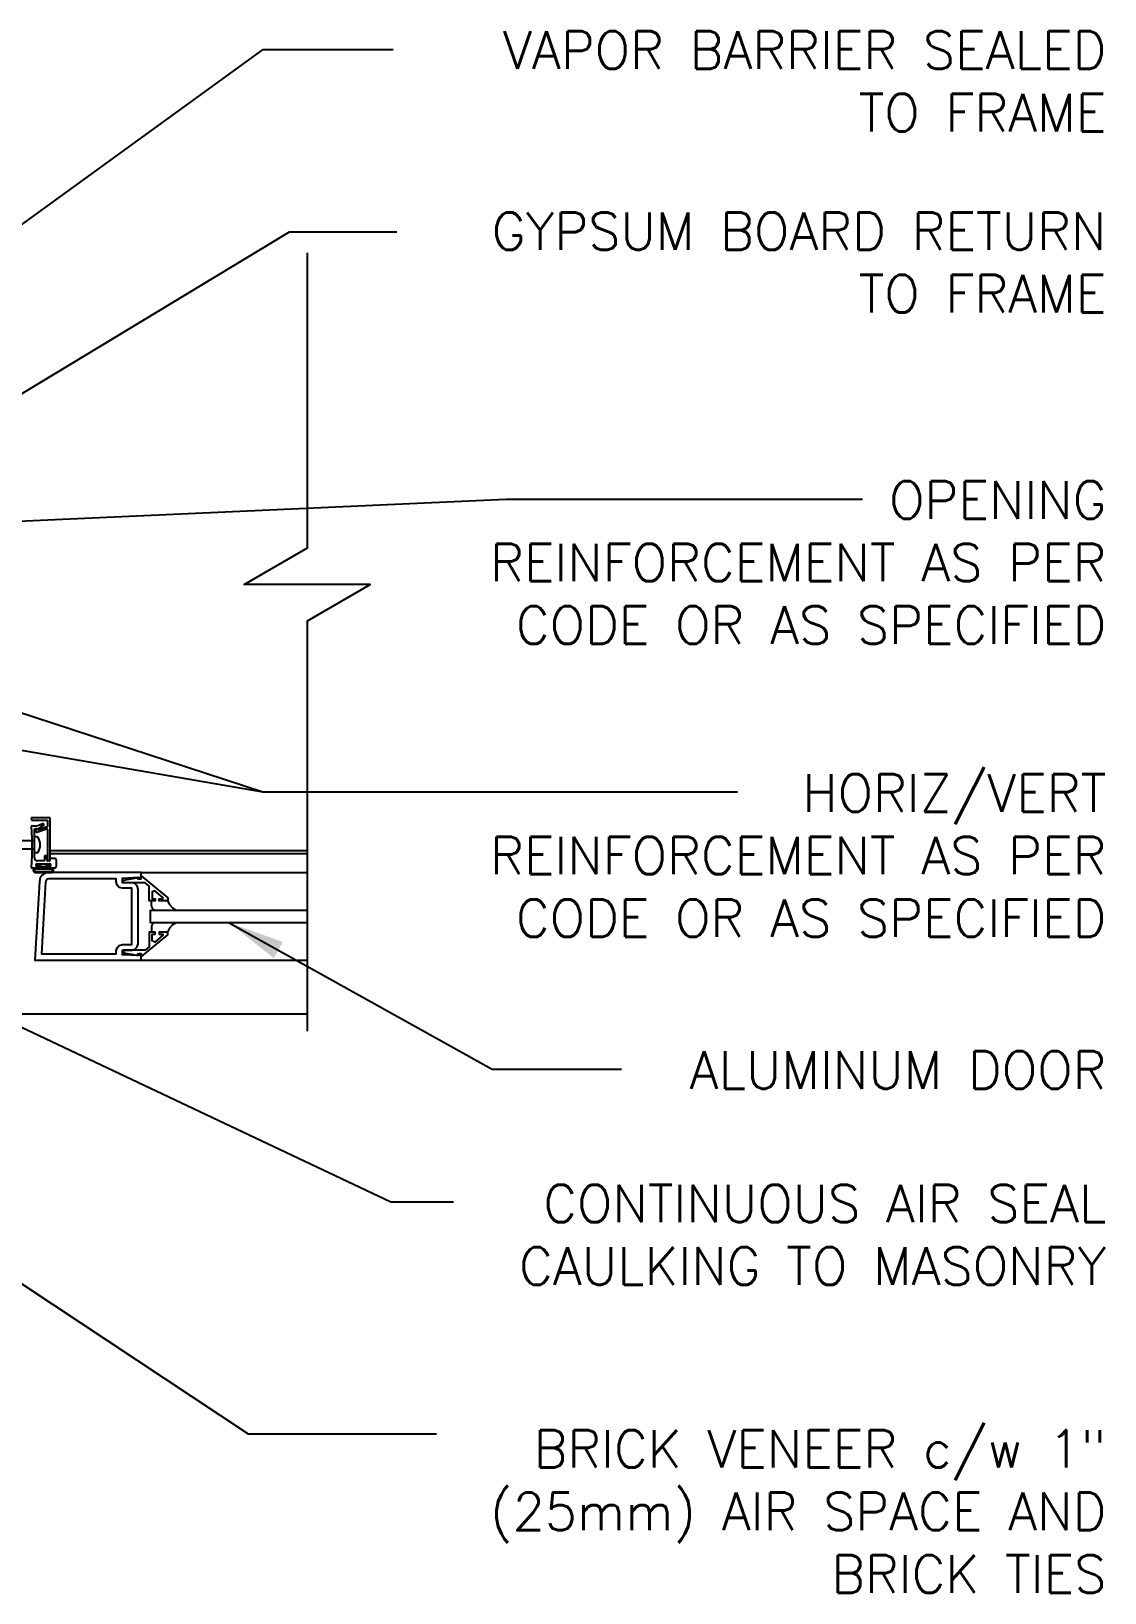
# Model space of a CAD drawing. Header units: inches. Extents: x 2887.4 to 2942.4, y 464.8 to 534.2.
# Drawn here: x 2920.92 to 2942.37, y 496.19 to 527.39 of the extents above; entities that cross this region are included whole.
import ezdxf

# ---------------------------------------------------------------- set-up
doc = ezdxf.new("R2010")
doc.units = ezdxf.units.IN
doc.header["$LTSCALE"] = 0.5
doc.header["$MEASUREMENT"] = 0
doc.layers.get('0').update_dxf_attribs({"linetype": 'CONTINUOUS'})
for name, color, linetype in [('HATCH', 12, 'CONTINUOUS'), ('LINE18', 9, 'CONTINUOUS'), ('LINE9', 9, 'CONTINUOUS'), ('TEXT', 4, 'CONTINUOUS')]:
    doc.layers.add(name, color=color, linetype=linetype)
doc.styles.add('DIM', font='romans.shx', dxfattribs={"width": 0.7})
doc.styles.add('ROMANS', font='romans')
doc.dimstyles.new('ext_12', dxfattribs={"dimscale": 12, "dimtxt": 0.09375, "dimasz": 0.09375, "dimexe": 0.09375, "dimexo": 0.0625, "dimgap": 0.0625, "dimtad": 1, "dimdec": 1, "dimzin": 3, "dimdsep": 46, "dimlunit": 4, "dimtxsty": 'DIM', "dimcen": 0.09, "dimdle": 0.09375, "dimclrt": 4, "dimadec": 0, "dimazin": 0, "dimtfac": 1, "dimtdec": 1, "dimtmove": 2, "dimatfit": 3, "dimfxl": 0, "dimfrac": 2, "dimtolj": 1, "dimtzin": 0, "dimarcsym": 0})

# ---------------------------------------------------------------- blocks, each defined once
blk = doc.blocks.new('B060316')
for p, q in [((1.969, 0), (1.969, -0.133)), ((2.217, -0.013), (1.969, 0)), ((2.003, -0.133), (2.003, -0.115)), ((2.049, -0.115), (2.049, -0.365)), ((2.107, -0.265), (2.107, -0.127)), ((2.207, -0.265), (2.107, -0.265)), ((2.121, -0.314), (2.207, -0.306)), ((2.169, -0.065), (2.405, -0.065)), ((2.207, -0.306), (2.207, -0.265)), ((2.555, -0.013), (2.217, -0.013)), ((2.451, -0.065), (2.747, -0.065)), ((2.803, 0), (2.555, -0.013)), ((2.747, -0.065), (2.747, -0.141)), ((2.803, -0.01), (2.803, 0)), ((2.813, -0.02), (2.803, -0.01)), ((2.803, -0.03), (2.813, -0.02)), ((2.803, -0.108), (2.803, -0.03)), ((2.848, -0.232), (2.803, -0.108)), ((1.969, -0.347), (1.969, -0.469)), ((2, -0.5), (2.126, -0.5)), ((2.003, -0.365), (2.003, -0.347)), ((2.107, -0.359), (2.107, -0.329)), ((2.157, -0.38), (2.119, -0.373)), ((2.157, -0.469), (2.157, -0.38))]:
    blk.add_line(p, q)
for centre, radius, start, end in [((1.986, -0.133), 0.017, 180, 0), ((2.026, -0.115), 0.023, 0, 180), ((2.169, -0.127), 0.062, 90, 180), ((2.428, -0.086), 0.031, 42.6423, 137.3577), ((2.356, -0.5), 0.531, 29.0353, 42.5789), ((2.833, -0.235), 0.015, 209.0353, 10.9647), ((1.986, -0.347), 0.017, 360, 180), ((2, -0.469), 0.031, 180, 270), ((2.026, -0.365), 0.023, 180, 0), ((2.122, -0.329), 0.015, 95, 180), ((2.122, -0.359), 0.015, 180, 260), ((2.126, -0.469), 0.031, 270, 0)]:
    blk.add_arc(centre, radius, start, end)

msp = doc.modelspace()

# ---------------------------------------------------------------- linework, layer by layer
at = {"layer": 'HATCH', "color": 12}
for p, q in [((2926.441, 511.018), (2921.296, 511.018)), ((2926.441, 510.955), (2921.296, 510.955)), ((2923.116, 510.58), (2926.441, 510.58)), ((2923.645, 510.018), (2923.682, 509.94)), ((2923.645, 510.018), (2923.682, 509.94)), ((2923.319, 509.919), (2923.332, 509.874)), ((2923.319, 509.919), (2923.332, 509.874)), ((2923.332, 509.874), (2923.364, 509.842)), ((2923.332, 509.874), (2923.364, 509.842)), ((2923.364, 509.842), (2923.408, 509.83)), ((2923.364, 509.842), (2923.408, 509.83)), ((2923.682, 509.94), (2923.739, 509.876)), ((2923.682, 509.94), (2923.739, 509.876)), ((2923.739, 509.876), (2923.811, 509.83)), ((2923.739, 509.876), (2923.811, 509.83)), ((2923.332, 509.536), (2923.319, 509.491)), ((2923.332, 509.536), (2923.319, 509.491)), ((2923.319, 509.491), (2923.319, 509.393)), ((2923.364, 509.568), (2923.332, 509.536)), ((2923.364, 509.568), (2923.332, 509.536)), ((2923.408, 509.58), (2923.364, 509.568)), ((2923.408, 509.58), (2923.364, 509.568)), ((2923.682, 509.47), (2923.645, 509.392)), ((2923.682, 509.47), (2923.645, 509.392)), ((2923.739, 509.534), (2923.682, 509.47)), ((2923.739, 509.534), (2923.682, 509.47)), ((2923.811, 509.58), (2923.739, 509.534)), ((2923.811, 509.58), (2923.739, 509.534)), ((2923.116, 508.83), (2926.441, 508.83)), ((2926.441, 507.754), (2917.927, 507.754))]:
    msp.add_line(p, q, dxfattribs=at)
msp.add_lwpolyline([(2923.319, 509.919), (2923.319, 510.018)], dxfattribs=at)
at = {"layer": 'LINE18'}
msp.add_lwpolyline([(2926.441, 507.412), (2926.441, 515.61), (2927.693, 516.333), (2925.171, 516.333), (2926.441, 517.066), (2926.441, 522.958)], dxfattribs=at)
at = {"layer": 'LINE9', "color": 9}
for p, q in [((2921.296, 511.675), (2920.921, 511.675)), ((2920.921, 511.675), (2920.924, 511.625)), ((2920.924, 511.625), (2921.246, 511.625)), ((2921.246, 511.625), (2921.246, 511.51)), ((2921.296, 510.838), (2921.296, 511.675)), ((2920.986, 510.973), (2920.986, 511.295)), ((2921.036, 511.295), (2920.986, 511.295)), ((2921.001, 511.433), (2921.015, 511.394)), ((2921.034, 511.385), (2921.226, 511.455)), ((2921.236, 511.496), (2921.068, 511.435)), ((2921.246, 511.441), (2921.246, 511.073)), ((2920.986, 511.217), (2920.694, 511.217)), ((2920.986, 511.051), (2920.694, 511.051)), ((2921.036, 510.973), (2920.986, 510.973)), ((2921.246, 511.073), (2921.236, 511.063)), ((2921.236, 511.063), (2921.246, 511.053)), ((2921.246, 511.053), (2921.246, 510.838)), ((2921.007, 510.675), (2921.319, 510.675)), ((2921.007, 510.655), (2921.319, 510.655)), ((2921.028, 510.749), (2921.028, 510.734)), ((2921.101, 510.749), (2921.028, 510.749)), ((2921.086, 510.734), (2921.028, 510.734)), ((2921.086, 510.734), (2921.086, 510.675)), ((2921.101, 510.749), (2921.101, 510.693)), ((2921.225, 510.693), (2921.101, 510.693)), ((2921.298, 510.749), (2921.225, 510.749)), ((2921.225, 510.693), (2921.225, 510.749)), ((2921.298, 510.734), (2921.24, 510.734)), ((2921.24, 510.675), (2921.24, 510.734)), ((2921.298, 510.734), (2921.298, 510.749)), ((2921.007, 510.601), (2921.319, 510.601)), ((2921.007, 510.581), (2921.319, 510.581)), ((2923.303, 509.58), (2923.303, 509.83)), ((2923.303, 509.83), (2926.441, 509.83)), ((2926.441, 509.58), (2923.303, 509.58))]:
    msp.add_line(p, q, dxfattribs=at)
for points in [[(2923.053, 509.158), (2923.053, 510.252), (2923.053, 510.252), (2923.036, 510.315), (2922.992, 510.36), (2922.928, 510.377), (2922.928, 510.377), (2922.742, 510.377), (2922.742, 510.471), (2923.066, 510.487), (2923.066, 510.455), (2923.116, 510.455), (2923.116, 510.58), (2921.27, 510.58), (2921.27, 510.58), (2921.199, 510.567), (2921.141, 510.529), (2921.1, 510.473), (2921.082, 510.404), (2921.082, 510.404), (2920.991, 508.83), (2923.116, 508.83), (2923.116, 508.955), (2923.066, 508.955), (2923.066, 508.923), (2922.742, 508.939), (2922.742, 509.033), (2922.928, 509.033), (2922.928, 509.033), (2922.991, 509.05), (2923.036, 509.095), (2923.053, 509.158)], [(2922.742, 510.268), (2922.679, 510.285), (2922.634, 510.33), (2922.617, 510.393), (2922.617, 510.393), (2922.617, 510.455), (2921.27, 510.455), (2921.27, 510.455), (2921.239, 510.447), (2921.217, 510.426), (2921.207, 510.396), (2921.123, 508.955), (2922.617, 508.955), (2922.617, 509.017), (2922.617, 509.017), (2922.634, 509.08), (2922.679, 509.125), (2922.742, 509.142), (2922.742, 509.142), (2922.928, 509.142), (2922.928, 510.268), (2922.742, 510.268)], [(2923.116, 510.515), (2923.646, 510.076), (2923.646, 510.018), (2923.477, 510.018), (2923.477, 510.058), (2923.549, 510.058), (2923.549, 510.081), (2923.387, 510.218), (2923.334, 510.193), (2923.334, 510.058), (2923.393, 510.058), (2923.393, 510.018), (2923.275, 510.018), (2923.275, 510.311), (2923.196, 510.377), (2922.76, 510.377), (2922.76, 510.429), (2923.032, 510.478), (2923.052, 510.478), (2923.052, 510.455), (2923.116, 510.455)], [(2923.116, 508.895), (2923.646, 509.335), (2923.646, 509.393), (2923.477, 509.393), (2923.477, 509.353), (2923.549, 509.353), (2923.549, 509.329), (2923.387, 509.193), (2923.334, 509.217), (2923.334, 509.353), (2923.393, 509.353), (2923.393, 509.393), (2923.275, 509.393), (2923.275, 509.099), (2923.196, 509.033), (2922.76, 509.033), (2922.76, 508.981), (2923.032, 508.932), (2923.052, 508.932), (2923.052, 508.955), (2923.116, 508.955)]]:
    msp.add_lwpolyline(points, close=True, dxfattribs=at)
for centre, radius, start, end in [((2921.026, 511.433), 0.025, 23.3215, 180), ((2921.029, 511.399), 0.015, 200, 290), ((2921.036, 511.28), 0.015, 37.6257, 90), ((2920.847, 511.134), 0.254, 322.3746, 37.6254), ((2921.063, 511.449), 0.015, 203.3215, 290), ((2921.231, 511.441), 0.015, 0, 110), ((2921.231, 511.51), 0.015, 290, 0), ((2921.036, 510.988), 0.015, 269.9999, 322.3747), ((2921.007, 510.628), 0.047, 90, 270), ((2921.007, 510.628), 0.027, 90, 270), ((2921.271, 510.838), 0.025, 180, 0), ((2921.319, 510.628), 0.047, 270, 90), ((2921.319, 510.628), 0.027, 270, 90)]:
    msp.add_arc(centre, radius, start, end, dxfattribs=at)

# ---------------------------------------------------------------- block references
at = {"layer": 'LINE9', "color": 9, "rotation": 90}
msp.add_blockref('B060316', (2920.921, 508.706), dxfattribs=at)

# ---------------------------------------------------------------- texts
at = {"layer": 'TEXT', "char_height": 0.75, "width": 13.88435, "attachment_point": 9, "style": 'ROMANS'}
for s, insert in [('\\A1;VAPOR BARRIER SEALED TO FRAME', (2942.398, 525.387)), ('\\A1;GYPSUM BOARD RETURN TO FRAME ', (2942.398, 521.769)), ('\\A1;OPENING REINFORCEMENT AS PER CODE OR AS SPECIFIED', (2942.398, 515.15)), ('\\A1;HORIZ/VERT\\PREINFORCEMENT AS PER CODE OR AS SPECIFIED', (2942.398, 509.296)), ('\\A1;ALUMINUM DOOR', (2942.398, 506.263)), ('\\A1;CONTINUOUS AIR SEAL CAULKING TO MASONRY', (2942.398, 502.345)), ('\\A1;BRICK VENEER c/w 1" (25mm) AIR SPACE AND BRICK TIES', (2942.398, 496.194))]:
    msp.add_mtext(s, dxfattribs=dict(at, insert=insert))

# ---------------------------------------------------------------- leaders
at = {"layer": 'TEXT'}
for points in [[(2918.072, 521.602), (2925.553, 527.023), (2928.15, 527.023)], [(2918.552, 518.833), (2926.08, 523.38), (2928.225, 523.38)], [(2915.424, 517.362), (2930.403, 518.037), (2937.527, 518.037)], [(2914.43, 515.833), (2925.547, 512.196)], [(2907.444, 515.317), (2925.547, 512.196), (2935.027, 512.196)], [(2924.872, 509.58), (2930.128, 506.656), (2932.711, 506.656)], [(2918.177, 508.699), (2928.105, 504.006), (2929.353, 504.006)], [(2915.687, 505.708), (2925.254, 499.367), (2929.015, 499.367)]]:
    msp.add_leader(points, dimstyle='ext_12', override={"dimgap": 0.0625, "dimtad": 0}, dxfattribs=at)

doc.saveas('drawing.dxf')
